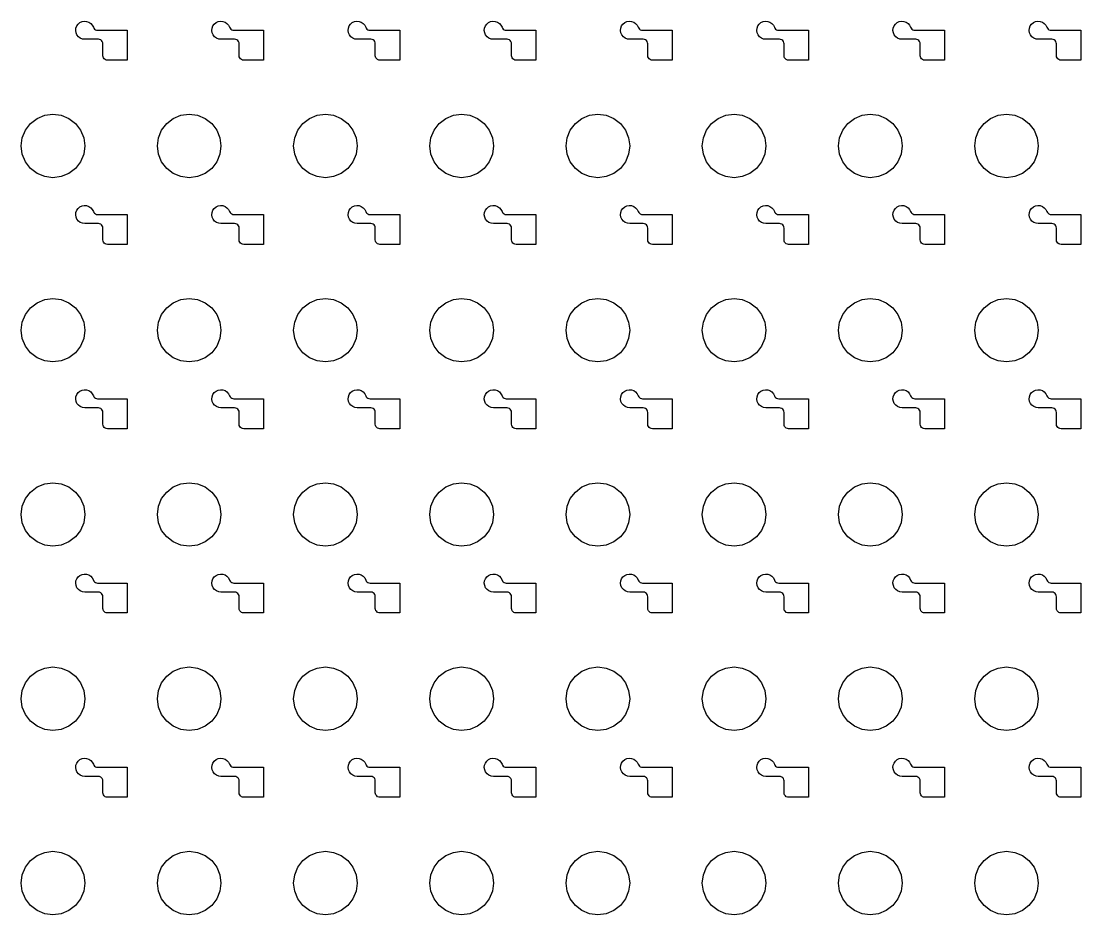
# Model space of a CAD drawing. Extents: x 11 to 212, y 11 to 212.
# Drawn here: x 65.79 to 79.52, y 74.01 to 85.59 of the extents above; entities that cross this region are included whole.
import ezdxf

# ---------------------------------------------------------------- set-up
doc = ezdxf.new("R2010")
doc.units = 0
doc.layers.add('C3', color=7, linetype='continuous')

msp = doc.modelspace()

# ---------------------------------------------------------------- linework, layer by layer
at = {"layer": 'C3'}
for points in [[(66.906, 85.082), (66.891, 85.084), (66.876, 85.09), (66.864, 85.1), (66.855, 85.112), (66.849, 85.126), (66.847, 85.141), (66.847, 85.294), (66.845, 85.309), (66.839, 85.324), (66.83, 85.336), (66.818, 85.345), (66.803, 85.351), (66.788, 85.353), (66.612, 85.353), (66.582, 85.357), (66.554, 85.368), (66.53, 85.386), (66.511, 85.41), (66.499, 85.438), (66.494, 85.467), (66.497, 85.497), (66.508, 85.526), (66.525, 85.55), (66.548, 85.57), (66.576, 85.583), (66.605, 85.588), (66.635, 85.586), (66.664, 85.576), (66.689, 85.559), (66.709, 85.537), (66.723, 85.51), (66.729, 85.497), (66.739, 85.486), (66.75, 85.478), (66.764, 85.472), (66.778, 85.471), (67.162, 85.471), (67.162, 85.082)], [(68.671, 85.082), (68.655, 85.084), (68.641, 85.09), (68.629, 85.1), (68.62, 85.112), (68.614, 85.126), (68.612, 85.141), (68.612, 85.294), (68.61, 85.309), (68.604, 85.324), (68.595, 85.336), (68.582, 85.345), (68.568, 85.351), (68.553, 85.353), (68.376, 85.353), (68.347, 85.357), (68.319, 85.368), (68.294, 85.386), (68.276, 85.41), (68.264, 85.438), (68.259, 85.467), (68.262, 85.497), (68.272, 85.526), (68.29, 85.55), (68.313, 85.57), (68.34, 85.583), (68.37, 85.588), (68.4, 85.586), (68.429, 85.576), (68.454, 85.559), (68.474, 85.537), (68.487, 85.51), (68.494, 85.497), (68.503, 85.486), (68.515, 85.478), (68.529, 85.472), (68.543, 85.471), (68.927, 85.471), (68.927, 85.082)], [(70.435, 85.082), (70.42, 85.084), (70.406, 85.09), (70.394, 85.1), (70.384, 85.112), (70.378, 85.126), (70.376, 85.141), (70.376, 85.294), (70.374, 85.309), (70.369, 85.324), (70.359, 85.336), (70.347, 85.345), (70.333, 85.351), (70.318, 85.353), (70.141, 85.353), (70.111, 85.357), (70.083, 85.368), (70.059, 85.386), (70.04, 85.41), (70.028, 85.438), (70.024, 85.467), (70.027, 85.497), (70.037, 85.526), (70.055, 85.55), (70.078, 85.57), (70.105, 85.583), (70.135, 85.588), (70.165, 85.586), (70.193, 85.576), (70.218, 85.559), (70.238, 85.537), (70.252, 85.51), (70.259, 85.497), (70.268, 85.486), (70.28, 85.478), (70.293, 85.472), (70.308, 85.471), (70.692, 85.471), (70.692, 85.082)], [(72.2, 85.082), (72.185, 85.084), (72.171, 85.09), (72.158, 85.1), (72.149, 85.112), (72.143, 85.126), (72.141, 85.141), (72.141, 85.294), (72.139, 85.309), (72.133, 85.324), (72.124, 85.336), (72.112, 85.345), (72.098, 85.351), (72.082, 85.353), (71.906, 85.353), (71.876, 85.357), (71.848, 85.368), (71.824, 85.386), (71.805, 85.41), (71.793, 85.438), (71.788, 85.467), (71.791, 85.497), (71.802, 85.526), (71.819, 85.55), (71.842, 85.57), (71.87, 85.583), (71.899, 85.588), (71.93, 85.586), (71.958, 85.576), (71.983, 85.559), (72.003, 85.537), (72.017, 85.51), (72.023, 85.497), (72.033, 85.486), (72.044, 85.478), (72.058, 85.472), (72.072, 85.471), (72.456, 85.471), (72.456, 85.082)], [(73.965, 85.082), (73.949, 85.084), (73.935, 85.09), (73.923, 85.1), (73.914, 85.112), (73.908, 85.126), (73.906, 85.141), (73.906, 85.294), (73.904, 85.309), (73.898, 85.324), (73.889, 85.336), (73.876, 85.345), (73.862, 85.351), (73.847, 85.353), (73.671, 85.353), (73.641, 85.357), (73.613, 85.368), (73.589, 85.386), (73.57, 85.41), (73.558, 85.438), (73.553, 85.467), (73.556, 85.497), (73.567, 85.526), (73.584, 85.55), (73.607, 85.57), (73.634, 85.583), (73.664, 85.588), (73.694, 85.586), (73.723, 85.576), (73.748, 85.559), (73.768, 85.537), (73.782, 85.51), (73.788, 85.497), (73.797, 85.486), (73.809, 85.478), (73.823, 85.472), (73.837, 85.471), (74.221, 85.471), (74.221, 85.082)], [(75.729, 85.082), (75.714, 85.084), (75.7, 85.09), (75.688, 85.1), (75.678, 85.112), (75.673, 85.126), (75.671, 85.141), (75.671, 85.294), (75.669, 85.309), (75.663, 85.324), (75.653, 85.336), (75.641, 85.345), (75.627, 85.351), (75.612, 85.353), (75.435, 85.353), (75.405, 85.357), (75.377, 85.368), (75.353, 85.386), (75.335, 85.41), (75.322, 85.438), (75.318, 85.467), (75.321, 85.497), (75.331, 85.526), (75.349, 85.55), (75.372, 85.57), (75.399, 85.583), (75.429, 85.588), (75.459, 85.586), (75.487, 85.576), (75.513, 85.559), (75.533, 85.537), (75.546, 85.51), (75.553, 85.497), (75.562, 85.486), (75.574, 85.478), (75.587, 85.472), (75.602, 85.471), (75.986, 85.471), (75.986, 85.082)], [(77.494, 85.082), (77.479, 85.084), (77.465, 85.09), (77.453, 85.1), (77.443, 85.112), (77.437, 85.126), (77.435, 85.141), (77.435, 85.294), (77.433, 85.309), (77.427, 85.324), (77.418, 85.336), (77.406, 85.345), (77.392, 85.351), (77.376, 85.353), (77.2, 85.353), (77.17, 85.357), (77.142, 85.368), (77.118, 85.386), (77.099, 85.41), (77.087, 85.438), (77.082, 85.467), (77.085, 85.497), (77.096, 85.526), (77.113, 85.55), (77.137, 85.57), (77.164, 85.583), (77.194, 85.588), (77.224, 85.586), (77.252, 85.576), (77.277, 85.559), (77.297, 85.537), (77.311, 85.51), (77.317, 85.497), (77.327, 85.486), (77.339, 85.478), (77.352, 85.472), (77.366, 85.471), (77.751, 85.471), (77.751, 85.082)], [(79.259, 85.082), (79.244, 85.084), (79.229, 85.09), (79.217, 85.1), (79.208, 85.112), (79.202, 85.126), (79.2, 85.141), (79.2, 85.294), (79.198, 85.309), (79.192, 85.324), (79.183, 85.336), (79.171, 85.345), (79.156, 85.351), (79.141, 85.353), (78.965, 85.353), (78.935, 85.357), (78.907, 85.368), (78.883, 85.386), (78.864, 85.41), (78.852, 85.438), (78.847, 85.467), (78.85, 85.497), (78.861, 85.526), (78.878, 85.55), (78.901, 85.57), (78.929, 85.583), (78.958, 85.588), (78.988, 85.586), (79.017, 85.576), (79.042, 85.559), (79.062, 85.537), (79.076, 85.51), (79.082, 85.497), (79.091, 85.486), (79.103, 85.478), (79.117, 85.472), (79.131, 85.471), (79.515, 85.471), (79.515, 85.082)], [(66.612, 83.971), (66.598, 83.864), (66.557, 83.765), (66.491, 83.679), (66.406, 83.614), (66.307, 83.573), (66.2, 83.559), (66.093, 83.573), (65.994, 83.614), (65.909, 83.679), (65.843, 83.765), (65.802, 83.864), (65.788, 83.971), (65.802, 84.077), (65.843, 84.176), (65.909, 84.262), (65.994, 84.327), (66.093, 84.368), (66.2, 84.382), (66.307, 84.368), (66.406, 84.327), (66.491, 84.262), (66.557, 84.176), (66.598, 84.077)], [(68.376, 83.971), (68.362, 83.864), (68.321, 83.765), (68.256, 83.679), (68.171, 83.614), (68.071, 83.573), (67.965, 83.559), (67.858, 83.573), (67.759, 83.614), (67.674, 83.679), (67.608, 83.765), (67.567, 83.864), (67.553, 83.971), (67.567, 84.077), (67.608, 84.176), (67.674, 84.262), (67.759, 84.327), (67.858, 84.368), (67.965, 84.382), (68.071, 84.368), (68.171, 84.327), (68.256, 84.262), (68.321, 84.176), (68.362, 84.077)], [(70.141, 83.971), (70.127, 83.864), (70.086, 83.765), (70.021, 83.679), (69.935, 83.614), (69.836, 83.573), (69.729, 83.559), (69.623, 83.573), (69.524, 83.614), (69.438, 83.679), (69.373, 83.765), (69.332, 83.864), (69.318, 83.971), (69.332, 84.077), (69.373, 84.176), (69.438, 84.262), (69.524, 84.327), (69.623, 84.368), (69.729, 84.382), (69.836, 84.368), (69.935, 84.327), (70.021, 84.262), (70.086, 84.176), (70.127, 84.077)], [(71.906, 83.971), (71.892, 83.864), (71.851, 83.765), (71.785, 83.679), (71.7, 83.614), (71.601, 83.573), (71.494, 83.559), (71.388, 83.573), (71.288, 83.614), (71.203, 83.679), (71.138, 83.765), (71.096, 83.864), (71.082, 83.971), (71.096, 84.077), (71.138, 84.176), (71.203, 84.262), (71.288, 84.327), (71.388, 84.368), (71.494, 84.382), (71.601, 84.368), (71.7, 84.327), (71.785, 84.262), (71.851, 84.176), (71.892, 84.077)], [(73.671, 83.971), (73.657, 83.864), (73.615, 83.765), (73.55, 83.679), (73.465, 83.614), (73.365, 83.573), (73.259, 83.559), (73.152, 83.573), (73.053, 83.614), (72.968, 83.679), (72.902, 83.765), (72.861, 83.864), (72.847, 83.971), (72.861, 84.077), (72.902, 84.176), (72.968, 84.262), (73.053, 84.327), (73.152, 84.368), (73.259, 84.382), (73.365, 84.368), (73.465, 84.327), (73.55, 84.262), (73.615, 84.176), (73.657, 84.077)], [(75.435, 83.971), (75.421, 83.864), (75.38, 83.765), (75.315, 83.679), (75.229, 83.614), (75.13, 83.573), (75.024, 83.559), (74.917, 83.573), (74.818, 83.614), (74.732, 83.679), (74.667, 83.765), (74.626, 83.864), (74.612, 83.971), (74.626, 84.077), (74.667, 84.176), (74.732, 84.262), (74.818, 84.327), (74.917, 84.368), (75.024, 84.382), (75.13, 84.368), (75.229, 84.327), (75.315, 84.262), (75.38, 84.176), (75.421, 84.077)], [(77.2, 83.971), (77.186, 83.864), (77.145, 83.765), (77.079, 83.679), (76.994, 83.614), (76.895, 83.573), (76.788, 83.559), (76.682, 83.573), (76.582, 83.614), (76.497, 83.679), (76.432, 83.765), (76.391, 83.864), (76.376, 83.971), (76.391, 84.077), (76.432, 84.176), (76.497, 84.262), (76.582, 84.327), (76.682, 84.368), (76.788, 84.382), (76.895, 84.368), (76.994, 84.327), (77.079, 84.262), (77.145, 84.176), (77.186, 84.077)], [(78.965, 83.971), (78.951, 83.864), (78.91, 83.765), (78.844, 83.679), (78.759, 83.614), (78.66, 83.573), (78.553, 83.559), (78.446, 83.573), (78.347, 83.614), (78.262, 83.679), (78.196, 83.765), (78.155, 83.864), (78.141, 83.971), (78.155, 84.077), (78.196, 84.176), (78.262, 84.262), (78.347, 84.327), (78.446, 84.368), (78.553, 84.382), (78.66, 84.368), (78.759, 84.327), (78.844, 84.262), (78.91, 84.176), (78.951, 84.077)], [(66.906, 82.694), (66.891, 82.696), (66.876, 82.702), (66.864, 82.711), (66.855, 82.724), (66.849, 82.738), (66.847, 82.753), (66.847, 82.906), (66.845, 82.921), (66.839, 82.935), (66.83, 82.947), (66.818, 82.957), (66.803, 82.963), (66.788, 82.965), (66.612, 82.965), (66.582, 82.969), (66.554, 82.98), (66.53, 82.998), (66.511, 83.022), (66.499, 83.049), (66.494, 83.079), (66.497, 83.109), (66.508, 83.137), (66.525, 83.162), (66.548, 83.181), (66.576, 83.194), (66.605, 83.2), (66.635, 83.198), (66.664, 83.188), (66.689, 83.171), (66.709, 83.148), (66.723, 83.122), (66.729, 83.109), (66.739, 83.098), (66.75, 83.089), (66.764, 83.084), (66.778, 83.082), (67.162, 83.082), (67.162, 82.694)], [(68.671, 82.694), (68.655, 82.696), (68.641, 82.702), (68.629, 82.711), (68.62, 82.724), (68.614, 82.738), (68.612, 82.753), (68.612, 82.906), (68.61, 82.921), (68.604, 82.935), (68.595, 82.947), (68.582, 82.957), (68.568, 82.963), (68.553, 82.965), (68.376, 82.965), (68.347, 82.969), (68.319, 82.98), (68.294, 82.998), (68.276, 83.022), (68.264, 83.049), (68.259, 83.079), (68.262, 83.109), (68.272, 83.137), (68.29, 83.162), (68.313, 83.181), (68.34, 83.194), (68.37, 83.2), (68.4, 83.198), (68.429, 83.188), (68.454, 83.171), (68.474, 83.148), (68.487, 83.122), (68.494, 83.109), (68.503, 83.098), (68.515, 83.089), (68.529, 83.084), (68.543, 83.082), (68.927, 83.082), (68.927, 82.694)], [(70.435, 82.694), (70.42, 82.696), (70.406, 82.702), (70.394, 82.711), (70.384, 82.724), (70.378, 82.738), (70.376, 82.753), (70.376, 82.906), (70.374, 82.921), (70.369, 82.935), (70.359, 82.947), (70.347, 82.957), (70.333, 82.963), (70.318, 82.965), (70.141, 82.965), (70.111, 82.969), (70.083, 82.98), (70.059, 82.998), (70.04, 83.022), (70.028, 83.049), (70.024, 83.079), (70.027, 83.109), (70.037, 83.137), (70.055, 83.162), (70.078, 83.181), (70.105, 83.194), (70.135, 83.2), (70.165, 83.198), (70.193, 83.188), (70.218, 83.171), (70.238, 83.148), (70.252, 83.122), (70.259, 83.109), (70.268, 83.098), (70.28, 83.089), (70.293, 83.084), (70.308, 83.082), (70.692, 83.082), (70.692, 82.694)], [(72.2, 82.694), (72.185, 82.696), (72.171, 82.702), (72.158, 82.711), (72.149, 82.724), (72.143, 82.738), (72.141, 82.753), (72.141, 82.906), (72.139, 82.921), (72.133, 82.935), (72.124, 82.947), (72.112, 82.957), (72.098, 82.963), (72.082, 82.965), (71.906, 82.965), (71.876, 82.969), (71.848, 82.98), (71.824, 82.998), (71.805, 83.022), (71.793, 83.049), (71.788, 83.079), (71.791, 83.109), (71.802, 83.137), (71.819, 83.162), (71.842, 83.181), (71.87, 83.194), (71.899, 83.2), (71.93, 83.198), (71.958, 83.188), (71.983, 83.171), (72.003, 83.148), (72.017, 83.122), (72.023, 83.109), (72.033, 83.098), (72.044, 83.089), (72.058, 83.084), (72.072, 83.082), (72.456, 83.082), (72.456, 82.694)], [(73.965, 82.694), (73.949, 82.696), (73.935, 82.702), (73.923, 82.711), (73.914, 82.724), (73.908, 82.738), (73.906, 82.753), (73.906, 82.906), (73.904, 82.921), (73.898, 82.935), (73.889, 82.947), (73.876, 82.957), (73.862, 82.963), (73.847, 82.965), (73.671, 82.965), (73.641, 82.969), (73.613, 82.98), (73.589, 82.998), (73.57, 83.022), (73.558, 83.049), (73.553, 83.079), (73.556, 83.109), (73.567, 83.137), (73.584, 83.162), (73.607, 83.181), (73.634, 83.194), (73.664, 83.2), (73.694, 83.198), (73.723, 83.188), (73.748, 83.171), (73.768, 83.148), (73.782, 83.122), (73.788, 83.109), (73.797, 83.098), (73.809, 83.089), (73.823, 83.084), (73.837, 83.082), (74.221, 83.082), (74.221, 82.694)], [(75.729, 82.694), (75.714, 82.696), (75.7, 82.702), (75.688, 82.711), (75.678, 82.724), (75.673, 82.738), (75.671, 82.753), (75.671, 82.906), (75.669, 82.921), (75.663, 82.935), (75.653, 82.947), (75.641, 82.957), (75.627, 82.963), (75.612, 82.965), (75.435, 82.965), (75.405, 82.969), (75.377, 82.98), (75.353, 82.998), (75.335, 83.022), (75.322, 83.049), (75.318, 83.079), (75.321, 83.109), (75.331, 83.137), (75.349, 83.162), (75.372, 83.181), (75.399, 83.194), (75.429, 83.2), (75.459, 83.198), (75.487, 83.188), (75.513, 83.171), (75.533, 83.148), (75.546, 83.122), (75.553, 83.109), (75.562, 83.098), (75.574, 83.089), (75.587, 83.084), (75.602, 83.082), (75.986, 83.082), (75.986, 82.694)], [(77.494, 82.694), (77.479, 82.696), (77.465, 82.702), (77.453, 82.711), (77.443, 82.724), (77.437, 82.738), (77.435, 82.753), (77.435, 82.906), (77.433, 82.921), (77.427, 82.935), (77.418, 82.947), (77.406, 82.957), (77.392, 82.963), (77.376, 82.965), (77.2, 82.965), (77.17, 82.969), (77.142, 82.98), (77.118, 82.998), (77.099, 83.022), (77.087, 83.049), (77.082, 83.079), (77.085, 83.109), (77.096, 83.137), (77.113, 83.162), (77.137, 83.181), (77.164, 83.194), (77.194, 83.2), (77.224, 83.198), (77.252, 83.188), (77.277, 83.171), (77.297, 83.148), (77.311, 83.122), (77.317, 83.109), (77.327, 83.098), (77.339, 83.089), (77.352, 83.084), (77.366, 83.082), (77.751, 83.082), (77.751, 82.694)], [(79.259, 82.694), (79.244, 82.696), (79.229, 82.702), (79.217, 82.711), (79.208, 82.724), (79.202, 82.738), (79.2, 82.753), (79.2, 82.906), (79.198, 82.921), (79.192, 82.935), (79.183, 82.947), (79.171, 82.957), (79.156, 82.963), (79.141, 82.965), (78.965, 82.965), (78.935, 82.969), (78.907, 82.98), (78.883, 82.998), (78.864, 83.022), (78.852, 83.049), (78.847, 83.079), (78.85, 83.109), (78.861, 83.137), (78.878, 83.162), (78.901, 83.181), (78.929, 83.194), (78.958, 83.2), (78.988, 83.198), (79.017, 83.188), (79.042, 83.171), (79.062, 83.148), (79.076, 83.122), (79.082, 83.109), (79.091, 83.098), (79.103, 83.089), (79.117, 83.084), (79.131, 83.082), (79.515, 83.082), (79.515, 82.694)], [(66.612, 81.582), (66.598, 81.476), (66.557, 81.376), (66.491, 81.291), (66.406, 81.226), (66.307, 81.185), (66.2, 81.171), (66.093, 81.185), (65.994, 81.226), (65.909, 81.291), (65.843, 81.376), (65.802, 81.476), (65.788, 81.582), (65.802, 81.689), (65.843, 81.788), (65.909, 81.874), (65.994, 81.939), (66.093, 81.98), (66.2, 81.994), (66.307, 81.98), (66.406, 81.939), (66.491, 81.874), (66.557, 81.788), (66.598, 81.689)], [(68.376, 81.582), (68.362, 81.476), (68.321, 81.376), (68.256, 81.291), (68.171, 81.226), (68.071, 81.185), (67.965, 81.171), (67.858, 81.185), (67.759, 81.226), (67.674, 81.291), (67.608, 81.376), (67.567, 81.476), (67.553, 81.582), (67.567, 81.689), (67.608, 81.788), (67.674, 81.874), (67.759, 81.939), (67.858, 81.98), (67.965, 81.994), (68.071, 81.98), (68.171, 81.939), (68.256, 81.874), (68.321, 81.788), (68.362, 81.689)], [(70.141, 81.582), (70.127, 81.476), (70.086, 81.376), (70.021, 81.291), (69.935, 81.226), (69.836, 81.185), (69.729, 81.171), (69.623, 81.185), (69.524, 81.226), (69.438, 81.291), (69.373, 81.376), (69.332, 81.476), (69.318, 81.582), (69.332, 81.689), (69.373, 81.788), (69.438, 81.874), (69.524, 81.939), (69.623, 81.98), (69.729, 81.994), (69.836, 81.98), (69.935, 81.939), (70.021, 81.874), (70.086, 81.788), (70.127, 81.689)], [(71.906, 81.582), (71.892, 81.476), (71.851, 81.376), (71.785, 81.291), (71.7, 81.226), (71.601, 81.185), (71.494, 81.171), (71.388, 81.185), (71.288, 81.226), (71.203, 81.291), (71.138, 81.376), (71.096, 81.476), (71.082, 81.582), (71.096, 81.689), (71.138, 81.788), (71.203, 81.874), (71.288, 81.939), (71.388, 81.98), (71.494, 81.994), (71.601, 81.98), (71.7, 81.939), (71.785, 81.874), (71.851, 81.788), (71.892, 81.689)], [(73.671, 81.582), (73.657, 81.476), (73.615, 81.376), (73.55, 81.291), (73.465, 81.226), (73.365, 81.185), (73.259, 81.171), (73.152, 81.185), (73.053, 81.226), (72.968, 81.291), (72.902, 81.376), (72.861, 81.476), (72.847, 81.582), (72.861, 81.689), (72.902, 81.788), (72.968, 81.874), (73.053, 81.939), (73.152, 81.98), (73.259, 81.994), (73.365, 81.98), (73.465, 81.939), (73.55, 81.874), (73.615, 81.788), (73.657, 81.689)], [(75.435, 81.582), (75.421, 81.476), (75.38, 81.376), (75.315, 81.291), (75.229, 81.226), (75.13, 81.185), (75.024, 81.171), (74.917, 81.185), (74.818, 81.226), (74.732, 81.291), (74.667, 81.376), (74.626, 81.476), (74.612, 81.582), (74.626, 81.689), (74.667, 81.788), (74.732, 81.874), (74.818, 81.939), (74.917, 81.98), (75.024, 81.994), (75.13, 81.98), (75.229, 81.939), (75.315, 81.874), (75.38, 81.788), (75.421, 81.689)], [(77.2, 81.582), (77.186, 81.476), (77.145, 81.376), (77.079, 81.291), (76.994, 81.226), (76.895, 81.185), (76.788, 81.171), (76.682, 81.185), (76.582, 81.226), (76.497, 81.291), (76.432, 81.376), (76.391, 81.476), (76.376, 81.582), (76.391, 81.689), (76.432, 81.788), (76.497, 81.874), (76.582, 81.939), (76.682, 81.98), (76.788, 81.994), (76.895, 81.98), (76.994, 81.939), (77.079, 81.874), (77.145, 81.788), (77.186, 81.689)], [(78.965, 81.582), (78.951, 81.476), (78.91, 81.376), (78.844, 81.291), (78.759, 81.226), (78.66, 81.185), (78.553, 81.171), (78.446, 81.185), (78.347, 81.226), (78.262, 81.291), (78.196, 81.376), (78.155, 81.476), (78.141, 81.582), (78.155, 81.689), (78.196, 81.788), (78.262, 81.874), (78.347, 81.939), (78.446, 81.98), (78.553, 81.994), (78.66, 81.98), (78.759, 81.939), (78.844, 81.874), (78.91, 81.788), (78.951, 81.689)], [(66.906, 80.306), (66.891, 80.308), (66.876, 80.314), (66.864, 80.323), (66.855, 80.335), (66.849, 80.349), (66.847, 80.365), (66.847, 80.518), (66.845, 80.533), (66.839, 80.547), (66.83, 80.559), (66.818, 80.569), (66.803, 80.574), (66.788, 80.576), (66.612, 80.576), (66.582, 80.58), (66.554, 80.592), (66.53, 80.61), (66.511, 80.633), (66.499, 80.661), (66.494, 80.691), (66.497, 80.721), (66.508, 80.749), (66.525, 80.774), (66.548, 80.793), (66.576, 80.806), (66.605, 80.812), (66.635, 80.809), (66.664, 80.8), (66.689, 80.783), (66.709, 80.76), (66.723, 80.733), (66.729, 80.72), (66.739, 80.709), (66.75, 80.701), (66.764, 80.696), (66.778, 80.694), (67.162, 80.694), (67.162, 80.306)], [(68.671, 80.306), (68.655, 80.308), (68.641, 80.314), (68.629, 80.323), (68.62, 80.335), (68.614, 80.349), (68.612, 80.365), (68.612, 80.518), (68.61, 80.533), (68.604, 80.547), (68.595, 80.559), (68.582, 80.569), (68.568, 80.574), (68.553, 80.576), (68.376, 80.576), (68.347, 80.58), (68.319, 80.592), (68.294, 80.61), (68.276, 80.633), (68.264, 80.661), (68.259, 80.691), (68.262, 80.721), (68.272, 80.749), (68.29, 80.774), (68.313, 80.793), (68.34, 80.806), (68.37, 80.812), (68.4, 80.809), (68.429, 80.8), (68.454, 80.783), (68.474, 80.76), (68.487, 80.733), (68.494, 80.72), (68.503, 80.709), (68.515, 80.701), (68.529, 80.696), (68.543, 80.694), (68.927, 80.694), (68.927, 80.306)], [(70.435, 80.306), (70.42, 80.308), (70.406, 80.314), (70.394, 80.323), (70.384, 80.335), (70.378, 80.349), (70.376, 80.365), (70.376, 80.518), (70.374, 80.533), (70.369, 80.547), (70.359, 80.559), (70.347, 80.569), (70.333, 80.574), (70.318, 80.576), (70.141, 80.576), (70.111, 80.58), (70.083, 80.592), (70.059, 80.61), (70.04, 80.633), (70.028, 80.661), (70.024, 80.691), (70.027, 80.721), (70.037, 80.749), (70.055, 80.774), (70.078, 80.793), (70.105, 80.806), (70.135, 80.812), (70.165, 80.809), (70.193, 80.8), (70.218, 80.783), (70.238, 80.76), (70.252, 80.733), (70.259, 80.72), (70.268, 80.709), (70.28, 80.701), (70.293, 80.696), (70.308, 80.694), (70.692, 80.694), (70.692, 80.306)], [(72.2, 80.306), (72.185, 80.308), (72.171, 80.314), (72.158, 80.323), (72.149, 80.335), (72.143, 80.349), (72.141, 80.365), (72.141, 80.518), (72.139, 80.533), (72.133, 80.547), (72.124, 80.559), (72.112, 80.569), (72.098, 80.574), (72.082, 80.576), (71.906, 80.576), (71.876, 80.58), (71.848, 80.592), (71.824, 80.61), (71.805, 80.633), (71.793, 80.661), (71.788, 80.691), (71.791, 80.721), (71.802, 80.749), (71.819, 80.774), (71.842, 80.793), (71.87, 80.806), (71.899, 80.812), (71.93, 80.809), (71.958, 80.8), (71.983, 80.783), (72.003, 80.76), (72.017, 80.733), (72.023, 80.72), (72.033, 80.709), (72.044, 80.701), (72.058, 80.696), (72.072, 80.694), (72.456, 80.694), (72.456, 80.306)], [(73.965, 80.306), (73.949, 80.308), (73.935, 80.314), (73.923, 80.323), (73.914, 80.335), (73.908, 80.349), (73.906, 80.365), (73.906, 80.518), (73.904, 80.533), (73.898, 80.547), (73.889, 80.559), (73.876, 80.569), (73.862, 80.574), (73.847, 80.576), (73.671, 80.576), (73.641, 80.58), (73.613, 80.592), (73.589, 80.61), (73.57, 80.633), (73.558, 80.661), (73.553, 80.691), (73.556, 80.721), (73.567, 80.749), (73.584, 80.774), (73.607, 80.793), (73.634, 80.806), (73.664, 80.812), (73.694, 80.809), (73.723, 80.8), (73.748, 80.783), (73.768, 80.76), (73.782, 80.733), (73.788, 80.72), (73.797, 80.709), (73.809, 80.701), (73.823, 80.696), (73.837, 80.694), (74.221, 80.694), (74.221, 80.306)], [(75.729, 80.306), (75.714, 80.308), (75.7, 80.314), (75.688, 80.323), (75.678, 80.335), (75.673, 80.349), (75.671, 80.365), (75.671, 80.518), (75.669, 80.533), (75.663, 80.547), (75.653, 80.559), (75.641, 80.569), (75.627, 80.574), (75.612, 80.576), (75.435, 80.576), (75.405, 80.58), (75.377, 80.592), (75.353, 80.61), (75.335, 80.633), (75.322, 80.661), (75.318, 80.691), (75.321, 80.721), (75.331, 80.749), (75.349, 80.774), (75.372, 80.793), (75.399, 80.806), (75.429, 80.812), (75.459, 80.809), (75.487, 80.8), (75.513, 80.783), (75.533, 80.76), (75.546, 80.733), (75.553, 80.72), (75.562, 80.709), (75.574, 80.701), (75.587, 80.696), (75.602, 80.694), (75.986, 80.694), (75.986, 80.306)], [(77.494, 80.306), (77.479, 80.308), (77.465, 80.314), (77.453, 80.323), (77.443, 80.335), (77.437, 80.349), (77.435, 80.365), (77.435, 80.518), (77.433, 80.533), (77.427, 80.547), (77.418, 80.559), (77.406, 80.569), (77.392, 80.574), (77.376, 80.576), (77.2, 80.576), (77.17, 80.58), (77.142, 80.592), (77.118, 80.61), (77.099, 80.633), (77.087, 80.661), (77.082, 80.691), (77.085, 80.721), (77.096, 80.749), (77.113, 80.774), (77.137, 80.793), (77.164, 80.806), (77.194, 80.812), (77.224, 80.809), (77.252, 80.8), (77.277, 80.783), (77.297, 80.76), (77.311, 80.733), (77.317, 80.72), (77.327, 80.709), (77.339, 80.701), (77.352, 80.696), (77.366, 80.694), (77.751, 80.694), (77.751, 80.306)], [(79.259, 80.306), (79.244, 80.308), (79.229, 80.314), (79.217, 80.323), (79.208, 80.335), (79.202, 80.349), (79.2, 80.365), (79.2, 80.518), (79.198, 80.533), (79.192, 80.547), (79.183, 80.559), (79.171, 80.569), (79.156, 80.574), (79.141, 80.576), (78.965, 80.576), (78.935, 80.58), (78.907, 80.592), (78.883, 80.61), (78.864, 80.633), (78.852, 80.661), (78.847, 80.691), (78.85, 80.721), (78.861, 80.749), (78.878, 80.774), (78.901, 80.793), (78.929, 80.806), (78.958, 80.812), (78.988, 80.809), (79.017, 80.8), (79.042, 80.783), (79.062, 80.76), (79.076, 80.733), (79.082, 80.72), (79.091, 80.709), (79.103, 80.701), (79.117, 80.696), (79.131, 80.694), (79.515, 80.694), (79.515, 80.306)], [(66.612, 79.194), (66.598, 79.088), (66.557, 78.988), (66.491, 78.903), (66.406, 78.838), (66.307, 78.796), (66.2, 78.782), (66.093, 78.796), (65.994, 78.838), (65.909, 78.903), (65.843, 78.988), (65.802, 79.088), (65.788, 79.194), (65.802, 79.301), (65.843, 79.4), (65.909, 79.485), (65.994, 79.551), (66.093, 79.592), (66.2, 79.606), (66.307, 79.592), (66.406, 79.551), (66.491, 79.485), (66.557, 79.4), (66.598, 79.301)], [(68.376, 79.194), (68.362, 79.088), (68.321, 78.988), (68.256, 78.903), (68.171, 78.838), (68.071, 78.796), (67.965, 78.782), (67.858, 78.796), (67.759, 78.838), (67.674, 78.903), (67.608, 78.988), (67.567, 79.088), (67.553, 79.194), (67.567, 79.301), (67.608, 79.4), (67.674, 79.485), (67.759, 79.551), (67.858, 79.592), (67.965, 79.606), (68.071, 79.592), (68.171, 79.551), (68.256, 79.485), (68.321, 79.4), (68.362, 79.301)], [(70.141, 79.194), (70.127, 79.088), (70.086, 78.988), (70.021, 78.903), (69.935, 78.838), (69.836, 78.796), (69.729, 78.782), (69.623, 78.796), (69.524, 78.838), (69.438, 78.903), (69.373, 78.988), (69.332, 79.088), (69.318, 79.194), (69.332, 79.301), (69.373, 79.4), (69.438, 79.485), (69.524, 79.551), (69.623, 79.592), (69.729, 79.606), (69.836, 79.592), (69.935, 79.551), (70.021, 79.485), (70.086, 79.4), (70.127, 79.301)], [(71.906, 79.194), (71.892, 79.088), (71.851, 78.988), (71.785, 78.903), (71.7, 78.838), (71.601, 78.796), (71.494, 78.782), (71.388, 78.796), (71.288, 78.838), (71.203, 78.903), (71.138, 78.988), (71.096, 79.088), (71.082, 79.194), (71.096, 79.301), (71.138, 79.4), (71.203, 79.485), (71.288, 79.551), (71.388, 79.592), (71.494, 79.606), (71.601, 79.592), (71.7, 79.551), (71.785, 79.485), (71.851, 79.4), (71.892, 79.301)], [(73.671, 79.194), (73.657, 79.088), (73.615, 78.988), (73.55, 78.903), (73.465, 78.838), (73.365, 78.796), (73.259, 78.782), (73.152, 78.796), (73.053, 78.838), (72.968, 78.903), (72.902, 78.988), (72.861, 79.088), (72.847, 79.194), (72.861, 79.301), (72.902, 79.4), (72.968, 79.485), (73.053, 79.551), (73.152, 79.592), (73.259, 79.606), (73.365, 79.592), (73.465, 79.551), (73.55, 79.485), (73.615, 79.4), (73.657, 79.301)], [(75.435, 79.194), (75.421, 79.088), (75.38, 78.988), (75.315, 78.903), (75.229, 78.838), (75.13, 78.796), (75.024, 78.782), (74.917, 78.796), (74.818, 78.838), (74.732, 78.903), (74.667, 78.988), (74.626, 79.088), (74.612, 79.194), (74.626, 79.301), (74.667, 79.4), (74.732, 79.485), (74.818, 79.551), (74.917, 79.592), (75.024, 79.606), (75.13, 79.592), (75.229, 79.551), (75.315, 79.485), (75.38, 79.4), (75.421, 79.301)], [(77.2, 79.194), (77.186, 79.088), (77.145, 78.988), (77.079, 78.903), (76.994, 78.838), (76.895, 78.796), (76.788, 78.782), (76.682, 78.796), (76.582, 78.838), (76.497, 78.903), (76.432, 78.988), (76.391, 79.088), (76.376, 79.194), (76.391, 79.301), (76.432, 79.4), (76.497, 79.485), (76.582, 79.551), (76.682, 79.592), (76.788, 79.606), (76.895, 79.592), (76.994, 79.551), (77.079, 79.485), (77.145, 79.4), (77.186, 79.301)], [(78.965, 79.194), (78.951, 79.088), (78.91, 78.988), (78.844, 78.903), (78.759, 78.838), (78.66, 78.796), (78.553, 78.782), (78.446, 78.796), (78.347, 78.838), (78.262, 78.903), (78.196, 78.988), (78.155, 79.088), (78.141, 79.194), (78.155, 79.301), (78.196, 79.4), (78.262, 79.485), (78.347, 79.551), (78.446, 79.592), (78.553, 79.606), (78.66, 79.592), (78.759, 79.551), (78.844, 79.485), (78.91, 79.4), (78.951, 79.301)], [(66.906, 77.918), (66.891, 77.92), (66.876, 77.926), (66.864, 77.935), (66.855, 77.947), (66.849, 77.961), (66.847, 77.976), (66.847, 78.129), (66.845, 78.145), (66.839, 78.159), (66.83, 78.171), (66.818, 78.18), (66.803, 78.186), (66.788, 78.188), (66.612, 78.188), (66.582, 78.192), (66.554, 78.203), (66.53, 78.222), (66.511, 78.245), (66.499, 78.273), (66.494, 78.303), (66.497, 78.333), (66.508, 78.361), (66.525, 78.386), (66.548, 78.405), (66.576, 78.418), (66.605, 78.423), (66.635, 78.421), (66.664, 78.411), (66.689, 78.395), (66.709, 78.372), (66.723, 78.345), (66.729, 78.332), (66.739, 78.321), (66.75, 78.313), (66.764, 78.308), (66.778, 78.306), (67.162, 78.306), (67.162, 77.918)], [(68.671, 77.918), (68.655, 77.92), (68.641, 77.926), (68.629, 77.935), (68.62, 77.947), (68.614, 77.961), (68.612, 77.976), (68.612, 78.129), (68.61, 78.145), (68.604, 78.159), (68.595, 78.171), (68.582, 78.18), (68.568, 78.186), (68.553, 78.188), (68.376, 78.188), (68.347, 78.192), (68.319, 78.203), (68.294, 78.222), (68.276, 78.245), (68.264, 78.273), (68.259, 78.303), (68.262, 78.333), (68.272, 78.361), (68.29, 78.386), (68.313, 78.405), (68.34, 78.418), (68.37, 78.423), (68.4, 78.421), (68.429, 78.411), (68.454, 78.395), (68.474, 78.372), (68.487, 78.345), (68.494, 78.332), (68.503, 78.321), (68.515, 78.313), (68.529, 78.308), (68.543, 78.306), (68.927, 78.306), (68.927, 77.918)], [(70.435, 77.918), (70.42, 77.92), (70.406, 77.926), (70.394, 77.935), (70.384, 77.947), (70.378, 77.961), (70.376, 77.976), (70.376, 78.129), (70.374, 78.145), (70.369, 78.159), (70.359, 78.171), (70.347, 78.18), (70.333, 78.186), (70.318, 78.188), (70.141, 78.188), (70.111, 78.192), (70.083, 78.203), (70.059, 78.222), (70.04, 78.245), (70.028, 78.273), (70.024, 78.303), (70.027, 78.333), (70.037, 78.361), (70.055, 78.386), (70.078, 78.405), (70.105, 78.418), (70.135, 78.423), (70.165, 78.421), (70.193, 78.411), (70.218, 78.395), (70.238, 78.372), (70.252, 78.345), (70.259, 78.332), (70.268, 78.321), (70.28, 78.313), (70.293, 78.308), (70.308, 78.306), (70.692, 78.306), (70.692, 77.918)], [(72.2, 77.918), (72.185, 77.92), (72.171, 77.926), (72.158, 77.935), (72.149, 77.947), (72.143, 77.961), (72.141, 77.976), (72.141, 78.129), (72.139, 78.145), (72.133, 78.159), (72.124, 78.171), (72.112, 78.18), (72.098, 78.186), (72.082, 78.188), (71.906, 78.188), (71.876, 78.192), (71.848, 78.203), (71.824, 78.222), (71.805, 78.245), (71.793, 78.273), (71.788, 78.303), (71.791, 78.333), (71.802, 78.361), (71.819, 78.386), (71.842, 78.405), (71.87, 78.418), (71.899, 78.423), (71.93, 78.421), (71.958, 78.411), (71.983, 78.395), (72.003, 78.372), (72.017, 78.345), (72.023, 78.332), (72.033, 78.321), (72.044, 78.313), (72.058, 78.308), (72.072, 78.306), (72.456, 78.306), (72.456, 77.918)], [(73.965, 77.918), (73.949, 77.92), (73.935, 77.926), (73.923, 77.935), (73.914, 77.947), (73.908, 77.961), (73.906, 77.976), (73.906, 78.129), (73.904, 78.145), (73.898, 78.159), (73.889, 78.171), (73.876, 78.18), (73.862, 78.186), (73.847, 78.188), (73.671, 78.188), (73.641, 78.192), (73.613, 78.203), (73.589, 78.222), (73.57, 78.245), (73.558, 78.273), (73.553, 78.303), (73.556, 78.333), (73.567, 78.361), (73.584, 78.386), (73.607, 78.405), (73.634, 78.418), (73.664, 78.423), (73.694, 78.421), (73.723, 78.411), (73.748, 78.395), (73.768, 78.372), (73.782, 78.345), (73.788, 78.332), (73.797, 78.321), (73.809, 78.313), (73.823, 78.308), (73.837, 78.306), (74.221, 78.306), (74.221, 77.918)], [(75.729, 77.918), (75.714, 77.92), (75.7, 77.926), (75.688, 77.935), (75.678, 77.947), (75.673, 77.961), (75.671, 77.976), (75.671, 78.129), (75.669, 78.145), (75.663, 78.159), (75.653, 78.171), (75.641, 78.18), (75.627, 78.186), (75.612, 78.188), (75.435, 78.188), (75.405, 78.192), (75.377, 78.203), (75.353, 78.222), (75.335, 78.245), (75.322, 78.273), (75.318, 78.303), (75.321, 78.333), (75.331, 78.361), (75.349, 78.386), (75.372, 78.405), (75.399, 78.418), (75.429, 78.423), (75.459, 78.421), (75.487, 78.411), (75.513, 78.395), (75.533, 78.372), (75.546, 78.345), (75.553, 78.332), (75.562, 78.321), (75.574, 78.313), (75.587, 78.308), (75.602, 78.306), (75.986, 78.306), (75.986, 77.918)], [(77.494, 77.918), (77.479, 77.92), (77.465, 77.926), (77.453, 77.935), (77.443, 77.947), (77.437, 77.961), (77.435, 77.976), (77.435, 78.129), (77.433, 78.145), (77.427, 78.159), (77.418, 78.171), (77.406, 78.18), (77.392, 78.186), (77.376, 78.188), (77.2, 78.188), (77.17, 78.192), (77.142, 78.203), (77.118, 78.222), (77.099, 78.245), (77.087, 78.273), (77.082, 78.303), (77.085, 78.333), (77.096, 78.361), (77.113, 78.386), (77.137, 78.405), (77.164, 78.418), (77.194, 78.423), (77.224, 78.421), (77.252, 78.411), (77.277, 78.395), (77.297, 78.372), (77.311, 78.345), (77.317, 78.332), (77.327, 78.321), (77.339, 78.313), (77.352, 78.308), (77.366, 78.306), (77.751, 78.306), (77.751, 77.918)], [(79.259, 77.918), (79.244, 77.92), (79.229, 77.926), (79.217, 77.935), (79.208, 77.947), (79.202, 77.961), (79.2, 77.976), (79.2, 78.129), (79.198, 78.145), (79.192, 78.159), (79.183, 78.171), (79.171, 78.18), (79.156, 78.186), (79.141, 78.188), (78.965, 78.188), (78.935, 78.192), (78.907, 78.203), (78.883, 78.222), (78.864, 78.245), (78.852, 78.273), (78.847, 78.303), (78.85, 78.333), (78.861, 78.361), (78.878, 78.386), (78.901, 78.405), (78.929, 78.418), (78.958, 78.423), (78.988, 78.421), (79.017, 78.411), (79.042, 78.395), (79.062, 78.372), (79.076, 78.345), (79.082, 78.332), (79.091, 78.321), (79.103, 78.313), (79.117, 78.308), (79.131, 78.306), (79.515, 78.306), (79.515, 77.918)], [(66.612, 76.806), (66.598, 76.699), (66.557, 76.6), (66.491, 76.515), (66.406, 76.449), (66.307, 76.408), (66.2, 76.394), (66.093, 76.408), (65.994, 76.449), (65.909, 76.515), (65.843, 76.6), (65.802, 76.699), (65.788, 76.806), (65.802, 76.912), (65.843, 77.012), (65.909, 77.097), (65.994, 77.162), (66.093, 77.204), (66.2, 77.218), (66.307, 77.204), (66.406, 77.162), (66.491, 77.097), (66.557, 77.012), (66.598, 76.912)], [(68.376, 76.806), (68.362, 76.699), (68.321, 76.6), (68.256, 76.515), (68.171, 76.449), (68.071, 76.408), (67.965, 76.394), (67.858, 76.408), (67.759, 76.449), (67.674, 76.515), (67.608, 76.6), (67.567, 76.699), (67.553, 76.806), (67.567, 76.912), (67.608, 77.012), (67.674, 77.097), (67.759, 77.162), (67.858, 77.204), (67.965, 77.218), (68.071, 77.204), (68.171, 77.162), (68.256, 77.097), (68.321, 77.012), (68.362, 76.912)], [(70.141, 76.806), (70.127, 76.699), (70.086, 76.6), (70.021, 76.515), (69.935, 76.449), (69.836, 76.408), (69.729, 76.394), (69.623, 76.408), (69.524, 76.449), (69.438, 76.515), (69.373, 76.6), (69.332, 76.699), (69.318, 76.806), (69.332, 76.912), (69.373, 77.012), (69.438, 77.097), (69.524, 77.162), (69.623, 77.204), (69.729, 77.218), (69.836, 77.204), (69.935, 77.162), (70.021, 77.097), (70.086, 77.012), (70.127, 76.912)], [(71.906, 76.806), (71.892, 76.699), (71.851, 76.6), (71.785, 76.515), (71.7, 76.449), (71.601, 76.408), (71.494, 76.394), (71.388, 76.408), (71.288, 76.449), (71.203, 76.515), (71.138, 76.6), (71.096, 76.699), (71.082, 76.806), (71.096, 76.912), (71.138, 77.012), (71.203, 77.097), (71.288, 77.162), (71.388, 77.204), (71.494, 77.218), (71.601, 77.204), (71.7, 77.162), (71.785, 77.097), (71.851, 77.012), (71.892, 76.912)], [(73.671, 76.806), (73.657, 76.699), (73.615, 76.6), (73.55, 76.515), (73.465, 76.449), (73.365, 76.408), (73.259, 76.394), (73.152, 76.408), (73.053, 76.449), (72.968, 76.515), (72.902, 76.6), (72.861, 76.699), (72.847, 76.806), (72.861, 76.912), (72.902, 77.012), (72.968, 77.097), (73.053, 77.162), (73.152, 77.204), (73.259, 77.218), (73.365, 77.204), (73.465, 77.162), (73.55, 77.097), (73.615, 77.012), (73.657, 76.912)], [(75.435, 76.806), (75.421, 76.699), (75.38, 76.6), (75.315, 76.515), (75.229, 76.449), (75.13, 76.408), (75.024, 76.394), (74.917, 76.408), (74.818, 76.449), (74.732, 76.515), (74.667, 76.6), (74.626, 76.699), (74.612, 76.806), (74.626, 76.912), (74.667, 77.012), (74.732, 77.097), (74.818, 77.162), (74.917, 77.204), (75.024, 77.218), (75.13, 77.204), (75.229, 77.162), (75.315, 77.097), (75.38, 77.012), (75.421, 76.912)], [(77.2, 76.806), (77.186, 76.699), (77.145, 76.6), (77.079, 76.515), (76.994, 76.449), (76.895, 76.408), (76.788, 76.394), (76.682, 76.408), (76.582, 76.449), (76.497, 76.515), (76.432, 76.6), (76.391, 76.699), (76.376, 76.806), (76.391, 76.912), (76.432, 77.012), (76.497, 77.097), (76.582, 77.162), (76.682, 77.204), (76.788, 77.218), (76.895, 77.204), (76.994, 77.162), (77.079, 77.097), (77.145, 77.012), (77.186, 76.912)], [(78.965, 76.806), (78.951, 76.699), (78.91, 76.6), (78.844, 76.515), (78.759, 76.449), (78.66, 76.408), (78.553, 76.394), (78.446, 76.408), (78.347, 76.449), (78.262, 76.515), (78.196, 76.6), (78.155, 76.699), (78.141, 76.806), (78.155, 76.912), (78.196, 77.012), (78.262, 77.097), (78.347, 77.162), (78.446, 77.204), (78.553, 77.218), (78.66, 77.204), (78.759, 77.162), (78.844, 77.097), (78.91, 77.012), (78.951, 76.912)], [(66.906, 75.529), (66.891, 75.531), (66.876, 75.537), (66.864, 75.547), (66.855, 75.559), (66.849, 75.573), (66.847, 75.588), (66.847, 75.741), (66.845, 75.756), (66.839, 75.771), (66.83, 75.783), (66.818, 75.792), (66.803, 75.798), (66.788, 75.8), (66.612, 75.8), (66.582, 75.804), (66.554, 75.815), (66.53, 75.833), (66.511, 75.857), (66.499, 75.885), (66.494, 75.914), (66.497, 75.944), (66.508, 75.973), (66.525, 75.997), (66.548, 76.017), (66.576, 76.03), (66.605, 76.035), (66.635, 76.033), (66.664, 76.023), (66.689, 76.006), (66.709, 75.984), (66.723, 75.957), (66.729, 75.944), (66.739, 75.933), (66.75, 75.925), (66.764, 75.919), (66.778, 75.918), (67.162, 75.918), (67.162, 75.529)], [(68.671, 75.529), (68.655, 75.531), (68.641, 75.537), (68.629, 75.547), (68.62, 75.559), (68.614, 75.573), (68.612, 75.588), (68.612, 75.741), (68.61, 75.756), (68.604, 75.771), (68.595, 75.783), (68.582, 75.792), (68.568, 75.798), (68.553, 75.8), (68.376, 75.8), (68.347, 75.804), (68.319, 75.815), (68.294, 75.833), (68.276, 75.857), (68.264, 75.885), (68.259, 75.914), (68.262, 75.944), (68.272, 75.973), (68.29, 75.997), (68.313, 76.017), (68.34, 76.03), (68.37, 76.035), (68.4, 76.033), (68.429, 76.023), (68.454, 76.006), (68.474, 75.984), (68.487, 75.957), (68.494, 75.944), (68.503, 75.933), (68.515, 75.925), (68.529, 75.919), (68.543, 75.918), (68.927, 75.918), (68.927, 75.529)], [(70.435, 75.529), (70.42, 75.531), (70.406, 75.537), (70.394, 75.547), (70.384, 75.559), (70.378, 75.573), (70.376, 75.588), (70.376, 75.741), (70.374, 75.756), (70.369, 75.771), (70.359, 75.783), (70.347, 75.792), (70.333, 75.798), (70.318, 75.8), (70.141, 75.8), (70.111, 75.804), (70.083, 75.815), (70.059, 75.833), (70.04, 75.857), (70.028, 75.885), (70.024, 75.914), (70.027, 75.944), (70.037, 75.973), (70.055, 75.997), (70.078, 76.017), (70.105, 76.03), (70.135, 76.035), (70.165, 76.033), (70.193, 76.023), (70.218, 76.006), (70.238, 75.984), (70.252, 75.957), (70.259, 75.944), (70.268, 75.933), (70.28, 75.925), (70.293, 75.919), (70.308, 75.918), (70.692, 75.918), (70.692, 75.529)], [(72.2, 75.529), (72.185, 75.531), (72.171, 75.537), (72.158, 75.547), (72.149, 75.559), (72.143, 75.573), (72.141, 75.588), (72.141, 75.741), (72.139, 75.756), (72.133, 75.771), (72.124, 75.783), (72.112, 75.792), (72.098, 75.798), (72.082, 75.8), (71.906, 75.8), (71.876, 75.804), (71.848, 75.815), (71.824, 75.833), (71.805, 75.857), (71.793, 75.885), (71.788, 75.914), (71.791, 75.944), (71.802, 75.973), (71.819, 75.997), (71.842, 76.017), (71.87, 76.03), (71.899, 76.035), (71.93, 76.033), (71.958, 76.023), (71.983, 76.006), (72.003, 75.984), (72.017, 75.957), (72.023, 75.944), (72.033, 75.933), (72.044, 75.925), (72.058, 75.919), (72.072, 75.918), (72.456, 75.918), (72.456, 75.529)], [(73.965, 75.529), (73.949, 75.531), (73.935, 75.537), (73.923, 75.547), (73.914, 75.559), (73.908, 75.573), (73.906, 75.588), (73.906, 75.741), (73.904, 75.756), (73.898, 75.771), (73.889, 75.783), (73.876, 75.792), (73.862, 75.798), (73.847, 75.8), (73.671, 75.8), (73.641, 75.804), (73.613, 75.815), (73.589, 75.833), (73.57, 75.857), (73.558, 75.885), (73.553, 75.914), (73.556, 75.944), (73.567, 75.973), (73.584, 75.997), (73.607, 76.017), (73.634, 76.03), (73.664, 76.035), (73.694, 76.033), (73.723, 76.023), (73.748, 76.006), (73.768, 75.984), (73.782, 75.957), (73.788, 75.944), (73.797, 75.933), (73.809, 75.925), (73.823, 75.919), (73.837, 75.918), (74.221, 75.918), (74.221, 75.529)], [(75.729, 75.529), (75.714, 75.531), (75.7, 75.537), (75.688, 75.547), (75.678, 75.559), (75.673, 75.573), (75.671, 75.588), (75.671, 75.741), (75.669, 75.756), (75.663, 75.771), (75.653, 75.783), (75.641, 75.792), (75.627, 75.798), (75.612, 75.8), (75.435, 75.8), (75.405, 75.804), (75.377, 75.815), (75.353, 75.833), (75.335, 75.857), (75.322, 75.885), (75.318, 75.914), (75.321, 75.944), (75.331, 75.973), (75.349, 75.997), (75.372, 76.017), (75.399, 76.03), (75.429, 76.035), (75.459, 76.033), (75.487, 76.023), (75.513, 76.006), (75.533, 75.984), (75.546, 75.957), (75.553, 75.944), (75.562, 75.933), (75.574, 75.925), (75.587, 75.919), (75.602, 75.918), (75.986, 75.918), (75.986, 75.529)], [(77.494, 75.529), (77.479, 75.531), (77.465, 75.537), (77.453, 75.547), (77.443, 75.559), (77.437, 75.573), (77.435, 75.588), (77.435, 75.741), (77.433, 75.756), (77.427, 75.771), (77.418, 75.783), (77.406, 75.792), (77.392, 75.798), (77.376, 75.8), (77.2, 75.8), (77.17, 75.804), (77.142, 75.815), (77.118, 75.833), (77.099, 75.857), (77.087, 75.885), (77.082, 75.914), (77.085, 75.944), (77.096, 75.973), (77.113, 75.997), (77.137, 76.017), (77.164, 76.03), (77.194, 76.035), (77.224, 76.033), (77.252, 76.023), (77.277, 76.006), (77.297, 75.984), (77.311, 75.957), (77.317, 75.944), (77.327, 75.933), (77.339, 75.925), (77.352, 75.919), (77.366, 75.918), (77.751, 75.918), (77.751, 75.529)], [(79.259, 75.529), (79.244, 75.531), (79.229, 75.537), (79.217, 75.547), (79.208, 75.559), (79.202, 75.573), (79.2, 75.588), (79.2, 75.741), (79.198, 75.756), (79.192, 75.771), (79.183, 75.783), (79.171, 75.792), (79.156, 75.798), (79.141, 75.8), (78.965, 75.8), (78.935, 75.804), (78.907, 75.815), (78.883, 75.833), (78.864, 75.857), (78.852, 75.885), (78.847, 75.914), (78.85, 75.944), (78.861, 75.973), (78.878, 75.997), (78.901, 76.017), (78.929, 76.03), (78.958, 76.035), (78.988, 76.033), (79.017, 76.023), (79.042, 76.006), (79.062, 75.984), (79.076, 75.957), (79.082, 75.944), (79.091, 75.933), (79.103, 75.925), (79.117, 75.919), (79.131, 75.918), (79.515, 75.918), (79.515, 75.529)], [(66.612, 74.418), (66.598, 74.311), (66.557, 74.212), (66.491, 74.126), (66.406, 74.061), (66.307, 74.02), (66.2, 74.006), (66.093, 74.02), (65.994, 74.061), (65.909, 74.126), (65.843, 74.212), (65.802, 74.311), (65.788, 74.418), (65.802, 74.524), (65.843, 74.624), (65.909, 74.709), (65.994, 74.774), (66.093, 74.815), (66.2, 74.829), (66.307, 74.815), (66.406, 74.774), (66.491, 74.709), (66.557, 74.624), (66.598, 74.524)], [(68.376, 74.418), (68.362, 74.311), (68.321, 74.212), (68.256, 74.126), (68.171, 74.061), (68.071, 74.02), (67.965, 74.006), (67.858, 74.02), (67.759, 74.061), (67.674, 74.126), (67.608, 74.212), (67.567, 74.311), (67.553, 74.418), (67.567, 74.524), (67.608, 74.624), (67.674, 74.709), (67.759, 74.774), (67.858, 74.815), (67.965, 74.829), (68.071, 74.815), (68.171, 74.774), (68.256, 74.709), (68.321, 74.624), (68.362, 74.524)], [(70.141, 74.418), (70.127, 74.311), (70.086, 74.212), (70.021, 74.126), (69.935, 74.061), (69.836, 74.02), (69.729, 74.006), (69.623, 74.02), (69.524, 74.061), (69.438, 74.126), (69.373, 74.212), (69.332, 74.311), (69.318, 74.418), (69.332, 74.524), (69.373, 74.624), (69.438, 74.709), (69.524, 74.774), (69.623, 74.815), (69.729, 74.829), (69.836, 74.815), (69.935, 74.774), (70.021, 74.709), (70.086, 74.624), (70.127, 74.524)], [(71.906, 74.418), (71.892, 74.311), (71.851, 74.212), (71.785, 74.126), (71.7, 74.061), (71.601, 74.02), (71.494, 74.006), (71.388, 74.02), (71.288, 74.061), (71.203, 74.126), (71.138, 74.212), (71.096, 74.311), (71.082, 74.418), (71.096, 74.524), (71.138, 74.624), (71.203, 74.709), (71.288, 74.774), (71.388, 74.815), (71.494, 74.829), (71.601, 74.815), (71.7, 74.774), (71.785, 74.709), (71.851, 74.624), (71.892, 74.524)], [(73.671, 74.418), (73.657, 74.311), (73.615, 74.212), (73.55, 74.126), (73.465, 74.061), (73.365, 74.02), (73.259, 74.006), (73.152, 74.02), (73.053, 74.061), (72.968, 74.126), (72.902, 74.212), (72.861, 74.311), (72.847, 74.418), (72.861, 74.524), (72.902, 74.624), (72.968, 74.709), (73.053, 74.774), (73.152, 74.815), (73.259, 74.829), (73.365, 74.815), (73.465, 74.774), (73.55, 74.709), (73.615, 74.624), (73.657, 74.524)], [(75.435, 74.418), (75.421, 74.311), (75.38, 74.212), (75.315, 74.126), (75.229, 74.061), (75.13, 74.02), (75.024, 74.006), (74.917, 74.02), (74.818, 74.061), (74.732, 74.126), (74.667, 74.212), (74.626, 74.311), (74.612, 74.418), (74.626, 74.524), (74.667, 74.624), (74.732, 74.709), (74.818, 74.774), (74.917, 74.815), (75.024, 74.829), (75.13, 74.815), (75.229, 74.774), (75.315, 74.709), (75.38, 74.624), (75.421, 74.524)], [(77.2, 74.418), (77.186, 74.311), (77.145, 74.212), (77.079, 74.126), (76.994, 74.061), (76.895, 74.02), (76.788, 74.006), (76.682, 74.02), (76.582, 74.061), (76.497, 74.126), (76.432, 74.212), (76.391, 74.311), (76.376, 74.418), (76.391, 74.524), (76.432, 74.624), (76.497, 74.709), (76.582, 74.774), (76.682, 74.815), (76.788, 74.829), (76.895, 74.815), (76.994, 74.774), (77.079, 74.709), (77.145, 74.624), (77.186, 74.524)], [(78.965, 74.418), (78.951, 74.311), (78.91, 74.212), (78.844, 74.126), (78.759, 74.061), (78.66, 74.02), (78.553, 74.006), (78.446, 74.02), (78.347, 74.061), (78.262, 74.126), (78.196, 74.212), (78.155, 74.311), (78.141, 74.418), (78.155, 74.524), (78.196, 74.624), (78.262, 74.709), (78.347, 74.774), (78.446, 74.815), (78.553, 74.829), (78.66, 74.815), (78.759, 74.774), (78.844, 74.709), (78.91, 74.624), (78.951, 74.524)]]:
    msp.add_lwpolyline(points, close=True, dxfattribs=at)

doc.saveas('drawing.dxf')
